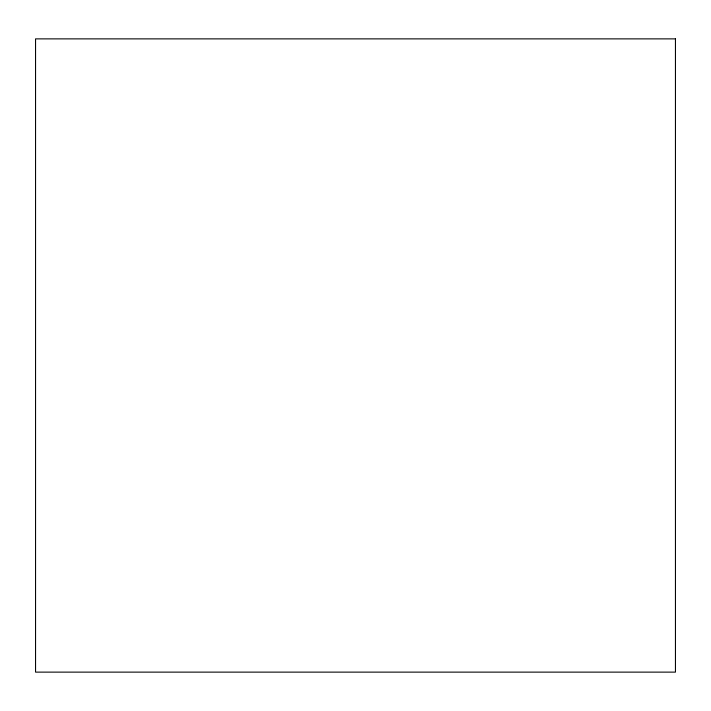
<?xml version="1.0" encoding="UTF-8"?>
<svg xmlns="http://www.w3.org/2000/svg" width="711" height="711" viewBox="0 0 711 711"><rect width="100%" height="100%" fill="white"/><g stroke="black" fill="none" stroke-linecap="round" stroke-linejoin="round"><path stroke-width="1.07" d="M675.45 38.874L35.55 38.874L35.55 672.126L675.45 672.126L675.45 38.874"/></g></svg>
